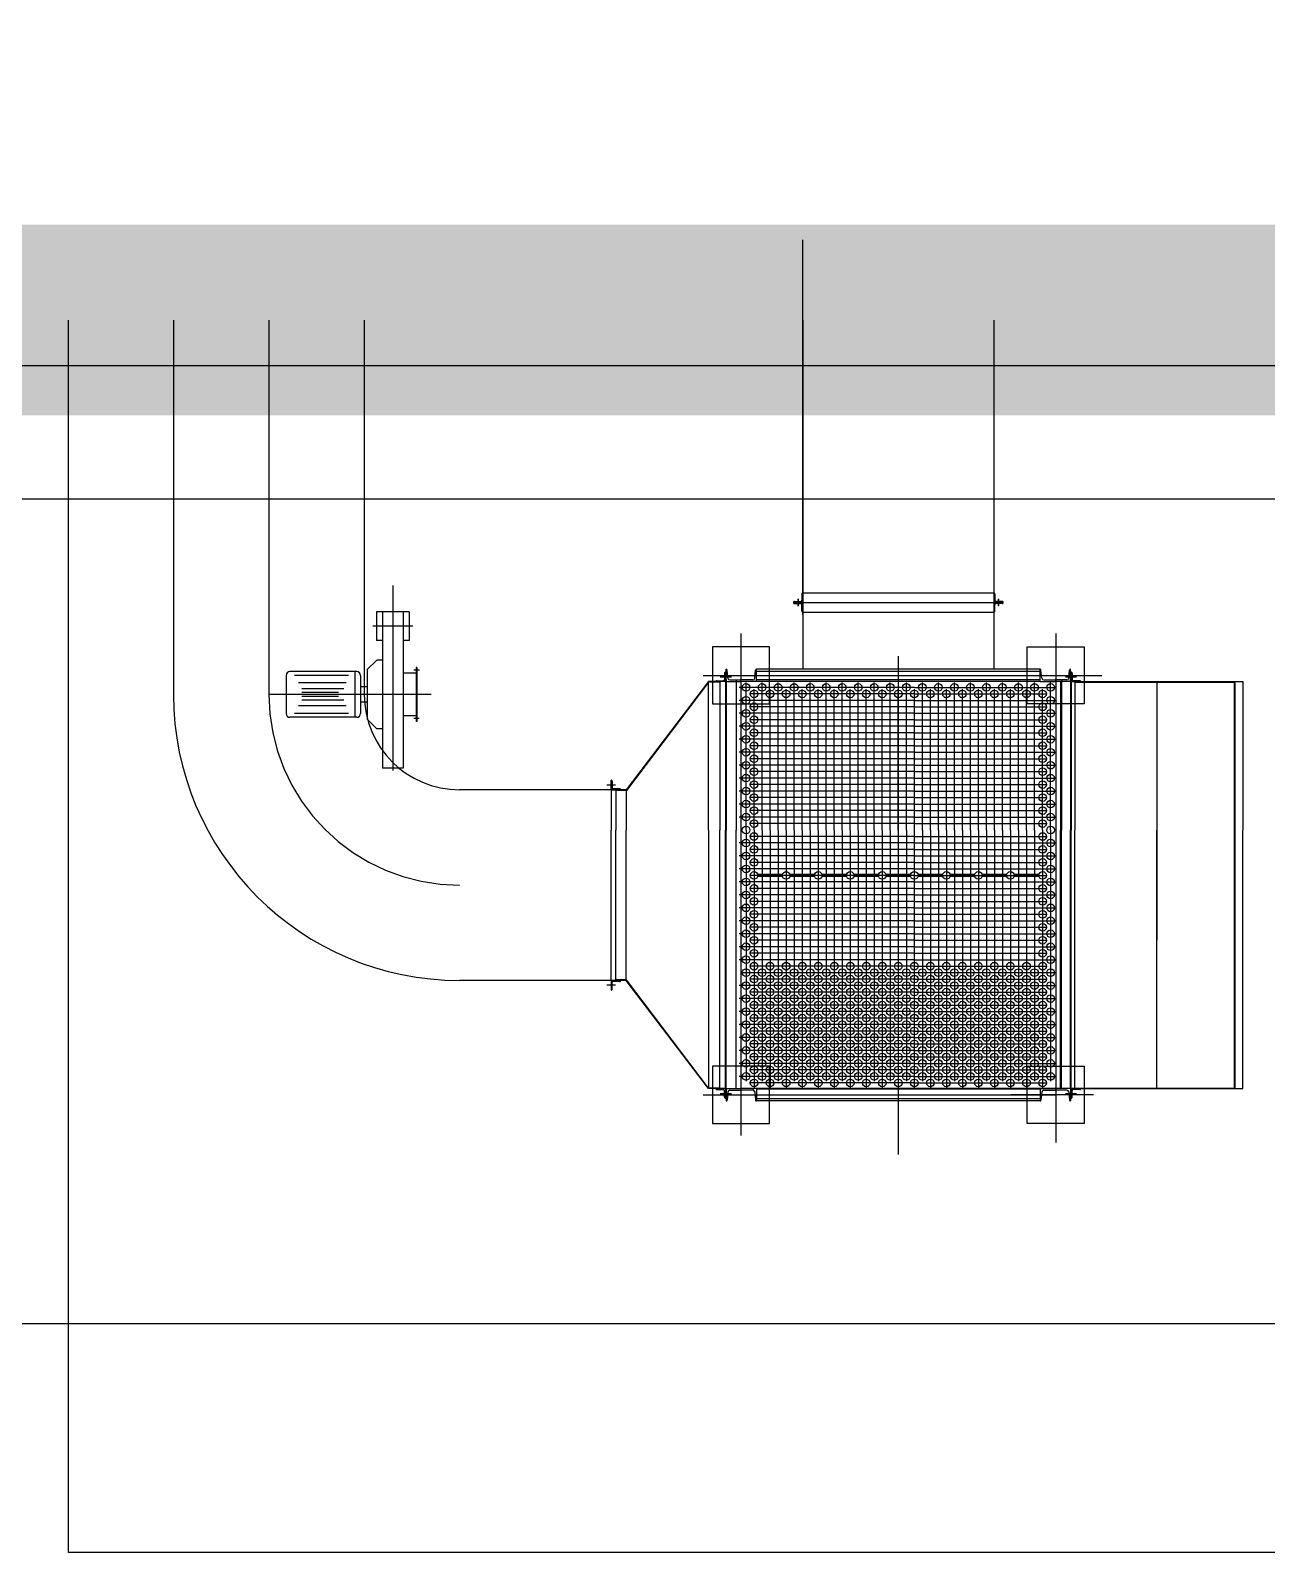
# Model space of a CAD drawing. Extents: x -170 to 1091, y -90 to 504.
# Drawn here: x 210.65 to 217.13, y 76.24 to 84.22 of the extents above; entities that cross this region are included whole.
import ezdxf

# ---------------------------------------------------------------- set-up
doc = ezdxf.new("R2010")
doc.units = 0
doc.header["$LTSCALE"] = 1000
for name, pattern in [('PF_CENTER', [400, 250, -50, 50, -50]), ('PF_DASHED', [150, 100, -50]), ('PF_DIVIDE', [250, 100, -50, 0, -50, 0, -50])]:
    doc.linetypes.add(name, pattern=pattern)
doc.layers.get('0').update_dxf_attribs({"linetype": 'CONTINUOUS'})
for name, color, linetype in [('01', 7, 'CONTINUOUS'), ('010', 6, 'CONTINUOUS'), ('02', 1, 'CONTINUOUS'), ('04', 2, 'PF_DASHED'), ('05', 4, 'PF_CENTER'), ('07', 6, 'PF_DIVIDE'), ('TKX', 3, 'CONTINUOUS')]:
    doc.layers.add(name, color=color, linetype=linetype)

msp = doc.modelspace()

# ---------------------------------------------------------------- hatches: boundary and pattern name
at = {"layer": '010', "ltscale": 8}
h = msp.add_hatch(dxfattribs=at)
h.set_pattern_fill('ANSI31', color=256, scale=100, style=0)
h.set_pattern_definition([(225, (125008.186, 70796.418), (8.8388348, -8.8388348), [])])
edge = h.paths.add_edge_path()
edge.add_line((214.297, 78.66835), (214.377, 78.66835))
edge.add_line((214.377, 78.66835), (214.457, 78.66835))
edge.add_line((214.457, 78.66835), (214.457, 78.60335))
edge.add_arc((214.457, 78.60835), 0.005, 185.71, 270, ccw=False)
edge.add_line((214.45202, 78.60785), (214.44775, 78.65063))
edge.add_arc((214.4378, 78.64963), 0.01, 5.71, 90)
edge.add_line((214.4378, 78.65963), (214.377, 78.65963))
edge.add_line((214.377, 78.65963), (214.3162, 78.65963))
edge.add_arc((214.3162, 78.64963), 0.01, 90, 174.29)
edge.add_line((214.30625, 78.65063), (214.30198, 78.60785))
edge.add_arc((214.297, 78.60835), 0.005, 270, 354.29, ccw=False)
edge.add_line((214.297, 78.60335), (214.297, 78.66835))
edge = h.paths.add_edge_path()
edge.add_arc((214.29304, 78.62239), 0.00416, 166.689923, 283.310074)
edge.add_line((214.294, 78.61835), (214.294, 78.66835))
edge.add_line((214.294, 78.66835), (214.244, 78.66835))
edge.add_arc((214.24804, 78.66739), 0.00416, 166.689923, 283.310074)
edge.add_line((214.249, 78.66335), (214.2835, 78.66335))
edge.add_arc((214.2835, 78.65785), 0.0055, 0, 90, ccw=False)
edge.add_line((214.289, 78.65785), (214.289, 78.62335))

# ---------------------------------------------------------------- linework, layer by layer
at = {"ltscale": 8}
for p, q in [((214.59264, 79.79135, 0), (214.46336, 79.79135, 0)), ((214.59264, 79.78135, 0), (214.46336, 79.78135, 0)), ((214.76064, 79.79135, 0), (214.63136, 79.79135, 0)), ((214.76064, 79.78135, 0), (214.63136, 79.78135, 0)), ((214.92864, 79.79135, 0), (214.79936, 79.79135, 0)), ((214.92864, 79.78135, 0), (214.79936, 79.78135, 0)), ((215.09664, 79.79135, 0), (214.96736, 79.79135, 0)), ((215.09664, 79.78135, 0), (214.96736, 79.78135, 0)), ((215.26464, 79.79135, 0), (215.13536, 79.79135, 0)), ((215.26464, 79.78135, 0), (215.13536, 79.78135, 0)), ((215.43264, 79.79135, 0), (215.30336, 79.79135, 0)), ((215.43264, 79.78135, 0), (215.30336, 79.78135, 0)), ((215.60064, 79.79135, 0), (215.47136, 79.79135, 0)), ((215.60064, 79.78135, 0), (215.47136, 79.78135, 0)), ((215.76864, 79.79135, 0), (215.63936, 79.79135, 0)), ((215.76864, 79.78135, 0), (215.63936, 79.78135, 0)), ((215.93664, 79.79135, 0), (215.80736, 79.79135, 0)), ((215.93664, 79.78135, 0), (215.80736, 79.78135, 0))]:
    msp.add_line(p, q, dxfattribs=at)
at = {"linetype": 'Continuous', "const_width": 1, "elevation": 0}
msp.add_lwpolyline([(165.7, 127.02385), (280.5, 127.02385), (280.5, 82.69885), (165.7, 82.69885)], close=True, dxfattribs=at)
at = {"layer": '01', "ltscale": 8}
for p, q in [((211.4, 82.69885, 0), (211.4, 80.73535, 0)), ((212.4, 82.69885, 0), (212.4, 80.73535, 0)), ((214.7, 82.69885, 0), (214.7, 80.86735, 0)), ((215.7, 82.69885, 0), (215.7, 80.86735, 0)), ((214.694, 81.26135, 0), (214.694, 81.22935, 0)), ((214.7, 81.26735, 0), (215.7023, 81.26735, 0)), ((215.706, 81.26135, 0), (215.706, 81.22935, 0)), ((214.7, 81.21735, 0), (214.65, 81.21735, 0)), ((214.7, 81.21735, 0), (214.65, 81.21735, 0)), ((214.65, 81.21735, 0), (215.75, 81.21735, 0)), ((214.656, 81.22335, 0), (214.688, 81.22335, 0)), ((214.656, 81.21135, 0), (214.688, 81.21135, 0)), ((214.694, 81.17335, 0), (214.694, 81.20535, 0)), ((215.7, 81.21735, 0), (215.75, 81.21735, 0)), ((215.7, 81.21735, 0), (215.75, 81.21735, 0)), ((215.706, 81.17335, 0), (215.706, 81.20535, 0)), ((215.744, 81.22335, 0), (215.712, 81.22335, 0)), ((215.744, 81.21135, 0), (215.712, 81.21135, 0)), ((212.4645, 81.16901, 0), (212.4645, 81.01769, 0)), ((212.6355, 81.16901, 0), (212.4645, 81.16901, 0)), ((212.4955, 81.16901, 0), (212.4955, 80.34816, 0)), ((212.6045, 81.16901, 0), (212.6045, 80.34816, 0)), ((212.6355, 81.16901, 0), (212.6355, 81.01769, 0)), ((214.7, 81.16735, 0), (215.7023, 81.16735, 0)), ((212.4955, 81.01769, 0), (212.4645, 81.01769, 0)), ((212.4955, 81.01769, 0), (212.4645, 81.01769, 0)), ((212.6355, 81.01769, 0), (212.6045, 81.01769, 0)), ((214.225, 80.98535, 0), (214.225, 80.68535, 0)), ((214.525, 80.98535, 0), (214.225, 80.98535, 0)), ((214.525, 80.68535, 0), (214.525, 80.98535, 0)), ((215.875, 80.98535, 0), (216.175, 80.98535, 0)), ((215.875, 80.68535, 0), (215.875, 80.98535, 0)), ((216.175, 80.98535, 0), (216.175, 80.68535, 0)), ((212.4155, 80.86535, 0), (212.4655, 80.91535, 0)), ((212.4155, 80.86535, 0), (212.4155, 80.60535, 0)), ((212.4955, 80.91535, 0), (212.4655, 80.91535, 0)), ((212.676, 80.87735, 0), (212.672, 80.87735, 0)), ((212.672, 80.87735, 0), (212.672, 80.59335, 0)), ((212.676, 80.87735, 0), (212.676, 80.59335, 0)), ((214.297, 80.80235, 0), (214.297, 80.86735, 0)), ((214.30625, 80.82007, 0), (214.30198, 80.86284, 0)), ((214.44775, 80.82007, 0), (214.45202, 80.86284, 0)), ((215.943, 80.86735, 0), (214.457, 80.86735, 0)), ((214.457, 80.80235, 0), (214.457, 80.86735, 0)), ((215.943, 80.80235, 0), (215.943, 80.86735, 0)), ((215.95225, 80.82007, 0), (215.94798, 80.86284, 0)), ((216.09375, 80.82007, 0), (216.09802, 80.86284, 0)), ((216.103, 80.80235, 0), (216.103, 80.86735, 0)), ((211.9905, 80.83535, 0), (211.9905, 80.63535, 0)), ((212.3605, 80.85535, 0), (212.0105, 80.85535, 0)), ((212.3505, 80.85535, 0), (212.3505, 80.61535, 0)), ((212.3805, 80.83535, 0), (212.3805, 80.63535, 0)), ((212.676, 80.84735, 0), (212.6045, 80.84735, 0)), ((214.204, 80.80235, 0), (213.774, 80.23535, 0)), ((214.20454, 80.79935, 0), (213.77468, 80.23235, 0)), ((214.244, 80.80235, 0), (214.204, 80.80235, 0)), ((214.20454, 80.02435, 0), (214.20454, 80.79935, 0)), ((214.264, 80.79935, 0), (214.20454, 80.79935, 0)), ((214.294, 80.80235, 0), (214.244, 80.80235, 0)), ((214.249, 80.80735, 0), (214.2835, 80.80735, 0)), ((214.264, 80.80235, 0), (214.264, 80.02435, 0)), ((214.289, 80.84735, 0), (214.289, 80.81285, 0)), ((214.294, 80.80235, 0), (214.294, 80.85235, 0)), ((214.294, 80.81435, 0), (214.294, 80.02435, 0)), ((214.297, 80.81435, 0), (214.297, 80.02435, 0)), ((214.297, 80.80235, 0), (214.377, 80.80235, 0)), ((214.3162, 80.81106, 0), (214.377, 80.81106, 0)), ((214.35, 80.81435, 0), (214.35, 80.02435, 0)), ((214.4378, 80.81106, 0), (214.377, 80.81106, 0)), ((214.457, 80.80235, 0), (214.377, 80.80235, 0)), ((215.943, 80.85535, 0), (214.457, 80.85535, 0)), ((215.943, 80.81135, 0), (214.457, 80.81135, 0)), ((215.943, 80.80235, 0), (214.457, 80.80235, 0)), ((215.943, 80.80235, 0), (216.023, 80.80235, 0)), ((215.9622, 80.81106, 0), (216.023, 80.81106, 0)), ((216.0838, 80.81106, 0), (216.023, 80.81106, 0)), ((216.103, 80.80235, 0), (216.023, 80.80235, 0)), ((216.05, 80.80235, 0), (216.05, 80.02435, 0)), ((216.103, 80.81435, 0), (216.103, 80.02435, 0)), ((216.106, 80.80235, 0), (216.106, 80.85235, 0)), ((216.106, 80.81435, 0), (216.106, 80.02435, 0)), ((216.106, 80.80235, 0), (216.156, 80.80235, 0)), ((216.111, 80.84735, 0), (216.111, 80.81285, 0)), ((216.151, 80.80735, 0), (216.1165, 80.80735, 0)), ((216.126, 80.80235, 0), (216.126, 80.02435, 0)), ((216.126, 80.79935, 0), (216.963, 80.79935, 0)), ((216.156, 80.80235, 0), (217.006, 80.80235, 0)), ((216.556, 80.79935, 0), (216.556, 79.44635, 0)), ((216.963, 78.66835, 0), (216.963, 80.80235, 0)), ((216.966, 78.66835, 0), (216.966, 80.80235, 0)), ((217.006, 80.80235, 0), (217.006, 80.02435, 0)), ((212.4155, 80.77535, 0), (212.3805, 80.77535, 0)), ((212.4155, 80.69535, 0), (212.3805, 80.69535, 0)), ((212.676, 80.62335, 0), (212.6045, 80.62335, 0)), ((214.225, 80.68535, 0), (214.525, 80.68535, 0)), ((216.175, 80.68535, 0), (215.875, 80.68535, 0)), ((212.3605, 80.61535, 0), (212.0105, 80.61535, 0)), ((212.4155, 80.60535, 0), (212.4655, 80.55535, 0)), ((212.4955, 80.55535, 0), (212.4655, 80.55535, 0)), ((212.676, 80.59335, 0), (212.672, 80.59335, 0)), ((212.6045, 80.34816, 0), (212.4955, 80.34816, 0)), ((213.774, 80.23535, 0), (212.89998, 80.23535, 0)), ((213.694, 80.23535, 0), (213.694, 80.28535, 0)), ((213.694, 80.23535, 0), (213.694, 80.02435, 0)), ((213.694, 80.23535, 0), (213.744, 80.23535, 0)), ((213.774, 80.23535, 0), (213.694, 80.23535, 0)), ((213.699, 80.28035, 0), (213.699, 80.24585, 0)), ((213.739, 80.24035, 0), (213.7045, 80.24035, 0)), ((213.719, 80.23535, 0), (213.719, 80.02435, 0)), ((213.77468, 80.23235, 0), (213.719, 80.23235, 0)), ((213.774, 80.23235, 0), (213.774, 80.02435, 0)), ((213.694, 79.23535, 0), (213.694, 80.02435, 0)), ((213.719, 79.23535, 0), (213.719, 80.02435, 0)), ((213.774, 79.23535, 0), (213.774, 80.02435, 0)), ((214.20454, 80.02435, 0), (214.20454, 78.67135, 0)), ((214.264, 78.66835, 0), (214.264, 80.02435, 0)), ((214.294, 78.66835, 0), (214.294, 80.02435, 0)), ((214.297, 78.66835, 0), (214.297, 80.02435, 0)), ((214.35, 78.66835, 0), (214.35, 80.02435, 0)), ((216.05, 78.66835, 0), (216.05, 80.02435, 0)), ((216.103, 78.66835, 0), (216.103, 80.02435, 0)), ((216.106, 78.66835, 0), (216.106, 80.02435, 0)), ((216.126, 78.66835, 0), (216.126, 80.02435, 0)), ((216.556, 78.67135, 0), (216.556, 80.02435, 0)), ((217.006, 78.66835, 0), (217.006, 80.02435, 0)), ((213.774, 79.23535, 0), (212.89998, 79.23535, 0)), ((213.774, 79.23535, 0), (213.694, 79.23535, 0)), ((213.694, 79.23535, 0), (213.744, 79.23535, 0)), ((213.694, 79.23535, 0), (213.694, 79.18535, 0)), ((213.699, 79.19035, 0), (213.699, 79.22485, 0)), ((213.739, 79.23035, 0), (213.7045, 79.23035, 0)), ((213.77468, 79.23835, 0), (213.719, 79.23835, 0)), ((214.204, 78.66835, 0), (213.774, 79.23535, 0)), ((214.20454, 78.67135, 0), (213.77468, 79.23835, 0)), ((214.525, 78.78535, 0), (214.225, 78.78535, 0)), ((214.225, 78.78535, 0), (214.225, 78.48535, 0)), ((214.525, 78.48535, 0), (214.525, 78.78535, 0)), ((215.875, 78.78535, 0), (216.175, 78.78535, 0)), ((215.875, 78.48535, 0), (215.875, 78.78535, 0)), ((216.175, 78.78535, 0), (216.175, 78.48535, 0)), ((214.244, 78.66835, 0), (214.204, 78.66835, 0)), ((214.264, 78.67135, 0), (214.20454, 78.67135, 0)), ((214.294, 78.66835, 0), (214.244, 78.66835, 0)), ((214.249, 78.66335, 0), (214.2835, 78.66335, 0)), ((214.289, 78.62335, 0), (214.289, 78.65785, 0)), ((214.294, 78.66835, 0), (214.294, 78.61835, 0)), ((214.297, 78.66835, 0), (214.377, 78.66835, 0)), ((214.297, 78.66835, 0), (214.297, 78.60335, 0)), ((214.30625, 78.65063, 0), (214.30198, 78.60785, 0)), ((214.3162, 78.65963, 0), (214.377, 78.65963, 0)), ((214.457, 78.66835, 0), (214.377, 78.66835, 0)), ((214.4378, 78.65963, 0), (214.377, 78.65963, 0)), ((214.44775, 78.65063, 0), (214.45202, 78.60785, 0)), ((216.405, 78.66835, 0), (214.457, 78.66835, 0)), ((214.457, 78.66835, 0), (214.457, 78.60335, 0)), ((215.943, 78.66535, 0), (214.457, 78.66535, 0)), ((215.943, 78.66835, 0), (216.023, 78.66835, 0)), ((215.943, 78.66835, 0), (215.943, 78.60335, 0)), ((215.95225, 78.65063, 0), (215.94798, 78.60785, 0)), ((215.9622, 78.65963, 0), (216.023, 78.65963, 0)), ((216.103, 78.66835, 0), (216.023, 78.66835, 0)), ((216.0838, 78.65963, 0), (216.023, 78.65963, 0)), ((216.09375, 78.65063, 0), (216.09802, 78.60785, 0)), ((216.103, 78.66835, 0), (216.103, 78.60335, 0)), ((216.106, 78.66835, 0), (216.156, 78.66835, 0)), ((216.106, 78.66835, 0), (216.106, 78.61835, 0)), ((216.111, 78.62335, 0), (216.111, 78.65785, 0)), ((216.151, 78.66335, 0), (216.1165, 78.66335, 0)), ((216.126, 78.67135, 0), (216.963, 78.67135, 0)), ((216.156, 78.66835, 0), (217.006, 78.66835, 0)), ((215.943, 78.61535, 0), (214.457, 78.61535, 0)), ((215.943, 78.60335, 0), (214.457, 78.60335, 0)), ((214.225, 78.48535, 0), (214.525, 78.48535, 0)), ((216.175, 78.48535, 0), (215.875, 78.48535, 0))]:
    msp.add_line(p, q, dxfattribs=at)
for centre in [(214.402, 80.77235, 0), (214.486, 80.77235, 0), (214.57, 80.77235, 0), (214.654, 80.77235, 0), (214.738, 80.77235, 0), (214.822, 80.77235, 0), (214.906, 80.77235, 0), (214.99, 80.77235, 0), (215.074, 80.77235, 0), (215.158, 80.77235, 0), (215.242, 80.77235, 0), (215.326, 80.77235, 0), (215.41, 80.77235, 0), (215.494, 80.77235, 0), (215.578, 80.77235, 0), (215.662, 80.77235, 0), (215.746, 80.77235, 0), (215.83, 80.77235, 0), (215.914, 80.77235, 0), (215.998, 80.77235, 0), (214.402, 80.70435, 0), (214.444, 80.73835, 0), (214.528, 80.73835, 0), (214.612, 80.73835, 0), (214.696, 80.73835, 0), (214.78, 80.73835, 0), (214.864, 80.73835, 0), (214.948, 80.73835, 0), (215.032, 80.73835, 0), (215.116, 80.73835, 0), (215.2, 80.73835, 0), (215.284, 80.73835, 0), (215.368, 80.73835, 0), (215.452, 80.73835, 0), (215.536, 80.73835, 0), (215.62, 80.73835, 0), (215.704, 80.73835, 0), (215.788, 80.73835, 0), (215.872, 80.73835, 0), (215.956, 80.73835, 0), (215.998, 80.70435, 0), (214.402, 80.63635, 0), (214.444, 80.67035, 0), (214.444, 80.60235, 0), (215.956, 80.67035, 0), (215.956, 80.60235, 0), (215.998, 80.63635, 0), (214.402, 80.56835, 0), (214.444, 80.53435, 0), (215.956, 80.53435, 0), (215.998, 80.56835, 0), (214.402, 80.50035, 0), (214.444, 80.46635, 0), (215.956, 80.46635, 0), (215.998, 80.50035, 0), (214.402, 80.43235, 0), (214.402, 80.36435, 0), (214.444, 80.39835, 0), (215.956, 80.39835, 0), (215.998, 80.43235, 0), (215.998, 80.36435, 0), (214.402, 80.29635, 0), (214.444, 80.33035, 0), (215.956, 80.33035, 0), (215.998, 80.29635, 0), (214.402, 80.22835, 0), (214.444, 80.26235, 0), (215.956, 80.26235, 0), (215.998, 80.22835, 0), (214.402, 80.16035, 0), (214.444, 80.19435, 0), (214.444, 80.12635, 0), (215.956, 80.19435, 0), (215.956, 80.12635, 0), (215.998, 80.16035, 0), (214.402, 80.09235, 0), (214.444, 80.05835, 0), (215.956, 80.05835, 0), (215.998, 80.09235, 0), (214.402, 80.02435, 0), (214.444, 79.99035, 0), (215.956, 79.99035, 0), (215.998, 80.02435, 0), (214.402, 79.95635, 0), (214.402, 79.88835, 0), (214.444, 79.92235, 0), (215.956, 79.92235, 0), (215.998, 79.95635, 0), (215.998, 79.88835, 0), (214.402, 79.82035, 0), (214.444, 79.85435, 0), (215.956, 79.85435, 0), (215.998, 79.82035, 0), (214.402, 79.75235, 0), (214.444, 79.78635, 0), (214.612, 79.78635, 0), (214.78, 79.78635, 0), (214.948, 79.78635, 0), (215.116, 79.78635, 0), (215.284, 79.78635, 0), (215.452, 79.78635, 0), (215.62, 79.78635, 0), (215.788, 79.78635, 0), (215.956, 79.78635, 0), (215.998, 79.75235, 0), (214.402, 79.68435, 0), (214.444, 79.71835, 0), (214.444, 79.65035, 0), (215.956, 79.71835, 0), (215.956, 79.65035, 0), (215.998, 79.68435, 0), (214.402, 79.61635, 0), (214.444, 79.58235, 0), (215.956, 79.58235, 0), (215.998, 79.61635, 0), (214.402, 79.54835, 0), (214.444, 79.51435, 0), (215.956, 79.51435, 0), (215.998, 79.54835, 0), (214.402, 79.48035, 0), (214.402, 79.41235, 0), (214.444, 79.44635, 0), (215.956, 79.44635, 0), (215.998, 79.48035, 0), (215.998, 79.41235, 0), (214.402, 79.34435, 0), (214.444, 79.37835, 0), (215.956, 79.37835, 0), (215.998, 79.34435, 0), (214.402, 79.27635, 0), (214.444, 79.31035, 0), (214.444, 79.24235, 0), (214.486, 79.27635, 0), (214.528, 79.31035, 0), (214.528, 79.24235, 0), (214.57, 79.27635, 0), (214.612, 79.31035, 0), (214.612, 79.24235, 0), (214.654, 79.27635, 0), (214.696, 79.31035, 0), (214.696, 79.24235, 0), (214.738, 79.27635, 0), (214.78, 79.31035, 0), (214.78, 79.24235, 0), (214.822, 79.27635, 0), (214.864, 79.31035, 0), (214.864, 79.24235, 0), (214.906, 79.27635, 0), (214.948, 79.31035, 0), (214.948, 79.24235, 0), (214.99, 79.27635, 0), (215.032, 79.31035, 0), (215.032, 79.24235, 0), (215.074, 79.27635, 0), (215.116, 79.31035, 0), (215.116, 79.24235, 0), (215.158, 79.27635, 0), (215.2, 79.31035, 0), (215.2, 79.24235, 0), (215.242, 79.27635, 0), (215.284, 79.31035, 0), (215.284, 79.24235, 0), (215.326, 79.27635, 0), (215.368, 79.31035, 0), (215.368, 79.24235, 0), (215.41, 79.27635, 0), (215.452, 79.31035, 0), (215.452, 79.24235, 0), (215.494, 79.27635, 0), (215.536, 79.31035, 0), (215.536, 79.24235, 0), (215.578, 79.27635, 0), (215.62, 79.31035, 0), (215.62, 79.24235, 0), (215.662, 79.27635, 0), (215.704, 79.31035, 0), (215.704, 79.24235, 0), (215.746, 79.27635, 0), (215.788, 79.31035, 0), (215.788, 79.24235, 0), (215.83, 79.27635, 0), (215.872, 79.31035, 0), (215.872, 79.24235, 0), (215.914, 79.27635, 0), (215.956, 79.31035, 0), (215.956, 79.24235, 0), (215.998, 79.27635, 0), (214.402, 79.20835, 0), (214.444, 79.17435, 0), (214.486, 79.20835, 0), (214.528, 79.17435, 0), (214.57, 79.20835, 0), (214.612, 79.17435, 0), (214.654, 79.20835, 0), (214.696, 79.17435, 0), (214.738, 79.20835, 0), (214.78, 79.17435, 0), (214.822, 79.20835, 0), (214.864, 79.17435, 0), (214.906, 79.20835, 0), (214.948, 79.17435, 0), (214.99, 79.20835, 0), (215.032, 79.17435, 0), (215.074, 79.20835, 0), (215.116, 79.17435, 0), (215.158, 79.20835, 0), (215.2, 79.17435, 0), (215.242, 79.20835, 0), (215.284, 79.17435, 0), (215.326, 79.20835, 0), (215.368, 79.17435, 0), (215.41, 79.20835, 0), (215.452, 79.17435, 0), (215.494, 79.20835, 0), (215.536, 79.17435, 0), (215.578, 79.20835, 0), (215.62, 79.17435, 0), (215.662, 79.20835, 0), (215.704, 79.17435, 0), (215.746, 79.20835, 0), (215.788, 79.17435, 0), (215.83, 79.20835, 0), (215.872, 79.17435, 0), (215.914, 79.20835, 0), (215.956, 79.17435, 0), (215.998, 79.20835, 0), (214.402, 79.14035, 0), (214.444, 79.10635, 0), (214.486, 79.14035, 0), (214.528, 79.10635, 0), (214.57, 79.14035, 0), (214.612, 79.10635, 0), (214.654, 79.14035, 0), (214.696, 79.10635, 0), (214.738, 79.14035, 0), (214.78, 79.10635, 0), (214.822, 79.14035, 0), (214.864, 79.10635, 0), (214.906, 79.14035, 0), (214.948, 79.10635, 0), (214.99, 79.14035, 0), (215.032, 79.10635, 0), (215.074, 79.14035, 0), (215.116, 79.10635, 0), (215.158, 79.14035, 0), (215.2, 79.10635, 0), (215.242, 79.14035, 0), (215.284, 79.10635, 0), (215.326, 79.14035, 0), (215.368, 79.10635, 0), (215.41, 79.14035, 0), (215.452, 79.10635, 0), (215.494, 79.14035, 0), (215.536, 79.10635, 0), (215.578, 79.14035, 0), (215.62, 79.10635, 0), (215.662, 79.14035, 0), (215.704, 79.10635, 0), (215.746, 79.14035, 0), (215.788, 79.10635, 0), (215.83, 79.14035, 0), (215.872, 79.10635, 0), (215.914, 79.14035, 0), (215.956, 79.10635, 0), (215.998, 79.14035, 0), (214.402, 79.07235, 0), (214.402, 79.00435, 0), (214.444, 79.03835, 0), (214.486, 79.07235, 0), (214.486, 79.00435, 0), (214.528, 79.03835, 0), (214.57, 79.07235, 0), (214.57, 79.00435, 0), (214.612, 79.03835, 0), (214.654, 79.07235, 0), (214.654, 79.00435, 0), (214.696, 79.03835, 0), (214.738, 79.07235, 0), (214.738, 79.00435, 0), (214.78, 79.03835, 0), (214.822, 79.07235, 0), (214.822, 79.00435, 0), (214.864, 79.03835, 0), (214.906, 79.07235, 0), (214.906, 79.00435, 0), (214.948, 79.03835, 0), (214.99, 79.07235, 0), (214.99, 79.00435, 0), (215.032, 79.03835, 0), (215.074, 79.07235, 0), (215.074, 79.00435, 0), (215.116, 79.03835, 0), (215.158, 79.07235, 0), (215.158, 79.00435, 0), (215.2, 79.03835, 0), (215.242, 79.07235, 0), (215.242, 79.00435, 0), (215.284, 79.03835, 0), (215.326, 79.07235, 0), (215.326, 79.00435, 0), (215.368, 79.03835, 0), (215.41, 79.07235, 0), (215.41, 79.00435, 0), (215.452, 79.03835, 0), (215.494, 79.07235, 0), (215.494, 79.00435, 0), (215.536, 79.03835, 0), (215.578, 79.07235, 0), (215.578, 79.00435, 0), (215.62, 79.03835, 0), (215.662, 79.07235, 0), (215.662, 79.00435, 0), (215.704, 79.03835, 0), (215.746, 79.07235, 0), (215.746, 79.00435, 0), (215.788, 79.03835, 0), (215.83, 79.07235, 0), (215.83, 79.00435, 0), (215.872, 79.03835, 0), (215.914, 79.07235, 0), (215.914, 79.00435, 0), (215.956, 79.03835, 0), (215.998, 79.07235, 0), (215.998, 79.00435, 0), (214.402, 78.93635, 0), (214.444, 78.97035, 0), (214.486, 78.93635, 0), (214.528, 78.97035, 0), (214.57, 78.93635, 0), (214.612, 78.97035, 0), (214.654, 78.93635, 0), (214.696, 78.97035, 0), (214.738, 78.93635, 0), (214.78, 78.97035, 0), (214.822, 78.93635, 0), (214.864, 78.97035, 0), (214.906, 78.93635, 0), (214.948, 78.97035, 0), (214.99, 78.93635, 0), (215.032, 78.97035, 0), (215.074, 78.93635, 0), (215.116, 78.97035, 0), (215.158, 78.93635, 0), (215.2, 78.97035, 0), (215.242, 78.93635, 0), (215.284, 78.97035, 0), (215.326, 78.93635, 0), (215.368, 78.97035, 0), (215.41, 78.93635, 0), (215.452, 78.97035, 0), (215.494, 78.93635, 0), (215.536, 78.97035, 0), (215.578, 78.93635, 0), (215.62, 78.97035, 0), (215.662, 78.93635, 0), (215.704, 78.97035, 0), (215.746, 78.93635, 0), (215.788, 78.97035, 0), (215.83, 78.93635, 0), (215.872, 78.97035, 0), (215.914, 78.93635, 0), (215.956, 78.97035, 0), (215.998, 78.93635, 0), (214.402, 78.86835, 0), (214.444, 78.90235, 0), (214.486, 78.86835, 0), (214.528, 78.90235, 0), (214.57, 78.86835, 0), (214.612, 78.90235, 0), (214.654, 78.86835, 0), (214.696, 78.90235, 0), (214.738, 78.86835, 0), (214.78, 78.90235, 0), (214.822, 78.86835, 0), (214.864, 78.90235, 0), (214.906, 78.86835, 0), (214.948, 78.90235, 0), (214.99, 78.86835, 0), (215.032, 78.90235, 0), (215.074, 78.86835, 0), (215.116, 78.90235, 0), (215.158, 78.86835, 0), (215.2, 78.90235, 0), (215.242, 78.86835, 0), (215.284, 78.90235, 0), (215.326, 78.86835, 0), (215.368, 78.90235, 0), (215.41, 78.86835, 0), (215.452, 78.90235, 0), (215.494, 78.86835, 0), (215.536, 78.90235, 0), (215.578, 78.86835, 0), (215.62, 78.90235, 0), (215.662, 78.86835, 0), (215.704, 78.90235, 0), (215.746, 78.86835, 0), (215.788, 78.90235, 0), (215.83, 78.86835, 0), (215.872, 78.90235, 0), (215.914, 78.86835, 0), (215.956, 78.90235, 0), (215.998, 78.86835, 0), (214.402, 78.80035, 0), (214.444, 78.83435, 0), (214.444, 78.76635, 0), (214.486, 78.80035, 0), (214.528, 78.83435, 0), (214.528, 78.76635, 0), (214.57, 78.80035, 0), (214.612, 78.83435, 0), (214.612, 78.76635, 0), (214.654, 78.80035, 0), (214.696, 78.83435, 0), (214.696, 78.76635, 0), (214.738, 78.80035, 0), (214.78, 78.83435, 0), (214.78, 78.76635, 0), (214.822, 78.80035, 0), (214.864, 78.83435, 0), (214.864, 78.76635, 0), (214.906, 78.80035, 0), (214.948, 78.83435, 0), (214.948, 78.76635, 0), (214.99, 78.80035, 0), (215.032, 78.83435, 0), (215.032, 78.76635, 0), (215.074, 78.80035, 0), (215.116, 78.83435, 0), (215.116, 78.76635, 0), (215.158, 78.80035, 0), (215.2, 78.83435, 0), (215.2, 78.76635, 0), (215.242, 78.80035, 0), (215.284, 78.83435, 0), (215.284, 78.76635, 0), (215.326, 78.80035, 0), (215.368, 78.83435, 0), (215.368, 78.76635, 0), (215.41, 78.80035, 0), (215.452, 78.83435, 0), (215.452, 78.76635, 0), (215.494, 78.80035, 0), (215.536, 78.83435, 0), (215.536, 78.76635, 0), (215.578, 78.80035, 0), (215.62, 78.83435, 0), (215.62, 78.76635, 0), (215.662, 78.80035, 0), (215.704, 78.83435, 0), (215.704, 78.76635, 0), (215.746, 78.80035, 0), (215.788, 78.83435, 0), (215.788, 78.76635, 0), (215.83, 78.80035, 0), (215.872, 78.83435, 0), (215.872, 78.76635, 0), (215.914, 78.80035, 0), (215.956, 78.83435, 0), (215.956, 78.76635, 0), (215.998, 78.80035, 0), (214.402, 78.73235, 0), (214.444, 78.69835, 0), (214.486, 78.73235, 0), (214.528, 78.69835, 0), (214.57, 78.73235, 0), (214.612, 78.69835, 0), (214.654, 78.73235, 0), (214.696, 78.69835, 0), (214.738, 78.73235, 0), (214.78, 78.69835, 0), (214.822, 78.73235, 0), (214.864, 78.69835, 0), (214.906, 78.73235, 0), (214.948, 78.69835, 0), (214.99, 78.73235, 0), (215.032, 78.69835, 0), (215.074, 78.73235, 0), (215.116, 78.69835, 0), (215.158, 78.73235, 0), (215.2, 78.69835, 0), (215.242, 78.73235, 0), (215.284, 78.69835, 0), (215.326, 78.73235, 0), (215.368, 78.69835, 0), (215.41, 78.73235, 0), (215.452, 78.69835, 0), (215.494, 78.73235, 0), (215.536, 78.69835, 0), (215.578, 78.73235, 0), (215.62, 78.69835, 0), (215.662, 78.73235, 0), (215.704, 78.69835, 0), (215.746, 78.73235, 0), (215.788, 78.69835, 0), (215.83, 78.73235, 0), (215.872, 78.69835, 0), (215.914, 78.73235, 0), (215.956, 78.69835, 0), (215.998, 78.73235, 0)]:
    msp.add_circle(centre, 0.02, dxfattribs=at)
for centre, radius, start, end in [((214.69885, 81.26249, 0), 0.00499, 76.689926, 193.310077), ((215.70115, 81.26249, 0), 0.00499, 346.689923, 103.310074), ((214.65485, 81.21849, 0), 0.00499, 76.689926, 193.310077), ((214.65485, 81.2162, 0), 0.00499, 166.689923, 283.310074), ((214.688, 81.22935, 0), 0.006, 270, 0), ((214.688, 81.20535, 0), 0.006, 0, 90), ((215.712, 81.22935, 0), 0.006, 180, 270), ((215.712, 81.20535, 0), 0.006, 90, 180), ((215.74515, 81.21849, 0), 0.00499, 346.689923, 103.310074), ((215.74515, 81.2162, 0), 0.00499, 256.689926, 13.310077), ((214.69885, 81.1722, 0), 0.00499, 166.689923, 283.310074), ((215.70115, 81.1722, 0), 0.00499, 256.689926, 13.310077), ((214.297, 80.86235, 0), 0.005, 5.71, 90), ((214.457, 80.86235, 0), 0.005, 90, 174.29), ((215.943, 80.86235, 0), 0.005, 5.71, 90), ((216.103, 80.86235, 0), 0.005, 90, 174.29), ((212.0105, 80.83535, 0), 0.02, 90, 180), ((212.3605, 80.83535, 0), 0.02, 0, 90), ((214.24804, 80.8033, 0), 0.00416, 76.689926, 193.310077), ((214.2835, 80.81285, 0), 0.0055, 270, 0), ((214.29304, 80.8483, 0), 0.00416, 76.689926, 193.310077), ((214.3162, 80.82106, 0), 0.01, 185.71, 270), ((214.4378, 80.82106, 0), 0.01, 270, 354.29), ((215.9622, 80.82106, 0), 0.01, 185.71, 270), ((216.0838, 80.82106, 0), 0.01, 270, 354.29), ((216.10696, 80.8483, 0), 0.00416, 346.689923, 103.310074), ((216.1165, 80.81285, 0), 0.0055, 180, 270), ((216.15196, 80.8033, 0), 0.00416, 346.689923, 103.310074), ((212.9, 80.73535, 0), 1.5, 180, 270), ((212.9, 80.73535, 0), 0.5, 180, 270), ((212.0105, 80.63535, 0), 0.02, 180, 270), ((212.3605, 80.63535, 0), 0.02, 270, 0), ((213.69496, 80.2813, 0), 0.00416, 346.689923, 103.310074), ((213.7045, 80.24585, 0), 0.0055, 180, 270), ((213.73996, 80.2363, 0), 0.00416, 346.689923, 103.310074), ((213.69496, 79.18939, 0), 0.00416, 256.689926, 13.310077), ((213.7045, 79.22485, 0), 0.0055, 90, 180), ((213.73996, 79.23439, 0), 0.00416, 256.689926, 13.310077), ((214.24804, 78.66739, 0), 0.00416, 166.689923, 283.310074), ((214.2835, 78.65785, 0), 0.0055, 0, 90), ((214.29304, 78.62239, 0), 0.00416, 166.689923, 283.310074), ((214.3162, 78.64963, 0), 0.01, 90, 174.29), ((214.4378, 78.64963, 0), 0.01, 5.71, 90), ((215.9622, 78.64963, 0), 0.01, 90, 174.29), ((216.0838, 78.64963, 0), 0.01, 5.71, 90), ((216.10696, 78.62239, 0), 0.00416, 256.689926, 13.310077), ((216.1165, 78.65785, 0), 0.0055, 90, 180), ((216.15196, 78.66739, 0), 0.00416, 256.689926, 13.310077), ((214.297, 78.60835, 0), 0.005, 270, 354.29), ((214.457, 78.60835, 0), 0.005, 185.71, 270), ((215.943, 78.60835, 0), 0.005, 270, 354.29), ((216.103, 78.60835, 0), 0.005, 185.71, 270)]:
    msp.add_arc(centre, radius, start, end, dxfattribs=at)
for p in [(214.7, 81.21735, 0), (214.7, 81.21735, 0), (215.7, 81.21735, 0), (215.7, 81.21735, 0), (214.294, 80.80235, 0), (216.106, 80.80235, 0), (213.694, 80.23535, 0), (213.694, 79.23535, 0), (214.294, 78.66835, 0), (216.106, 78.66835, 0)]:
    msp.add_point(p, dxfattribs=at)
at = {"layer": '02', "ltscale": 8}
for p, q in [((214.7, 81.15535, 0), (214.7, 83.11885)), ((210.85, 76.23535), (210.85, 82.69885, 0)), ((212.31757, 80.83535, 0), (212.03383, 80.83535, 0)), ((212.30448, 80.79535, 0), (212.05457, 80.79535, 0)), ((212.29236, 80.76535, 0), (212.07235, 80.76535, 0)), ((212.29236, 80.70535, 0), (212.07235, 80.70535, 0)), ((212.26443, 80.74535, 0), (212.07323, 80.74535, 0)), ((212.26443, 80.72535, 0), (212.07323, 80.72535, 0)), ((212.31757, 80.63535, 0), (212.03383, 80.63535, 0)), ((212.30448, 80.67535, 0), (212.05457, 80.67535, 0)), ((222.2, 76.23535, 0), (210.85, 76.23535, 0))]:
    msp.add_line(p, q, dxfattribs=at)
at = {"layer": '04', "ltscale": 8}
for p in [(216.05568, 80.81435, 0), (216.05568, 78.66835, 0)]:
    msp.add_line(p, (216.05568, 80.02435, 0), dxfattribs=at)
at = {"layer": '05', "ltscale": 8}
for p, q in [((211.9, 82.69885), (211.9, 80.73535)), ((212.55, 81.30705, 0), (212.55, 80.3372, 0)), ((212.55, 81.18655, 0), (212.55, 81.00014, 0)), ((214.675, 81.23691, 0), (214.675, 81.20034, 0)), ((214.675, 81.19778, 0), (214.675, 81.23436, 0)), ((215.725, 81.23691, 0), (215.725, 81.20034, 0)), ((215.725, 81.19778, 0), (215.725, 81.23436, 0)), ((212.65525, 81.09335, 0), (212.44475, 81.09335, 0)), ((214.375, 81.05529, 0), (214.375, 80.62285, 0)), ((216.025, 81.05529, 0), (216.025, 80.62285, 0)), ((212.68924, 80.86235, 0), (212.65981, 80.86235, 0)), ((215.2, 80.93535, 0), (215.2, 78.32285, 0)), ((214.17718, 80.83535, 0), (216.26624, 80.83535, 0)), ((214.26675, 80.82735, 0), (214.32561, 80.82735, 0)), ((214.402, 80.02435, 0), (214.402, 80.79735, 0)), ((214.486, 80.02435, 0), (214.486, 80.79735, 0)), ((214.57, 80.02435, 0), (214.57, 80.79735, 0)), ((214.654, 80.02435, 0), (214.654, 80.79735, 0)), ((214.738, 80.02435, 0), (214.738, 80.79735, 0)), ((214.822, 80.02435, 0), (214.822, 80.79735, 0)), ((214.906, 80.02435, 0), (214.906, 80.79735, 0)), ((214.99, 80.02435, 0), (214.99, 80.79735, 0)), ((215.074, 80.02435, 0), (215.074, 80.79735, 0)), ((215.158, 80.02435, 0), (215.158, 80.79735, 0)), ((215.242, 80.02435, 0), (215.242, 80.79735, 0)), ((215.326, 80.02435, 0), (215.326, 80.79735, 0)), ((215.41, 80.02435, 0), (215.41, 80.79735, 0)), ((215.494, 80.02435, 0), (215.494, 80.79735, 0)), ((215.578, 80.02435, 0), (215.578, 80.79735, 0)), ((215.662, 80.02435, 0), (215.662, 80.79735, 0)), ((215.746, 80.02435, 0), (215.746, 80.79735, 0)), ((215.83, 80.02435, 0), (215.83, 80.79735, 0)), ((215.914, 80.02435, 0), (215.914, 80.79735, 0)), ((215.998, 80.02435, 0), (215.998, 80.79735, 0)), ((216.025, 80.83535, 0), (216.025, 78.38615, 0)), ((216.07575, 80.82735, 0), (216.13461, 80.82735, 0)), ((212.75021, 80.73535, 0), (211.90199, 80.73535, 0)), ((215.284, 80.77235, 0), (214.36507, 80.77235, 0)), ((215.284, 80.70435, 0), (214.36507, 80.70435, 0)), ((215.284, 80.73835, 0), (214.42009, 80.73835, 0)), ((214.444, 80.02435, 0), (214.444, 80.76335, 0)), ((214.528, 80.02435, 0), (214.528, 80.76335, 0)), ((214.612, 80.02435, 0), (214.612, 80.76335, 0)), ((214.696, 80.02435, 0), (214.696, 80.76335, 0)), ((214.78, 80.02435, 0), (214.78, 80.76335, 0)), ((214.864, 80.02435, 0), (214.864, 80.76335, 0)), ((214.948, 80.02435, 0), (214.948, 80.76335, 0)), ((215.032, 80.02435, 0), (215.032, 80.76335, 0)), ((215.116, 80.02435, 0), (215.116, 80.76335, 0)), ((215.2, 80.02435, 0), (215.2, 80.76335, 0)), ((215.284, 80.77235, 0), (216.023, 80.77235, 0)), ((215.284, 78.67335, 0), (215.284, 80.76335, 0)), ((215.284, 80.73835, 0), (215.981, 80.73835, 0)), ((215.284, 80.70435, 0), (216.023, 80.70435, 0)), ((215.368, 80.02435, 0), (215.368, 80.76335, 0)), ((215.452, 80.02435, 0), (215.452, 80.76335, 0)), ((215.536, 80.02435, 0), (215.536, 80.76335, 0)), ((215.62, 80.02435, 0), (215.62, 80.76335, 0)), ((215.704, 80.02435, 0), (215.704, 80.76335, 0)), ((215.788, 80.02435, 0), (215.788, 80.76335, 0)), ((215.872, 80.02435, 0), (215.872, 80.76335, 0)), ((215.956, 80.02435, 0), (215.956, 80.76335, 0)), ((215.284, 80.63635, 0), (214.36507, 80.63635, 0)), ((214.375, 80.62285, 0), (214.375, 78.42285, 0)), ((215.284, 80.67035, 0), (214.42009, 80.67035, 0)), ((215.284, 80.67035, 0), (215.981, 80.67035, 0)), ((215.284, 80.63635, 0), (216.023, 80.63635, 0)), ((212.68823, 80.60835, 0), (212.65947, 80.60835, 0)), ((215.284, 80.56835, 0), (214.36507, 80.56835, 0)), ((215.284, 80.60235, 0), (214.42009, 80.60235, 0)), ((215.284, 80.60235, 0), (215.981, 80.60235, 0)), ((215.284, 80.56835, 0), (216.023, 80.56835, 0)), ((215.284, 80.50035, 0), (214.36507, 80.50035, 0)), ((215.284, 80.53435, 0), (214.42009, 80.53435, 0)), ((215.284, 80.46635, 0), (214.42009, 80.46635, 0)), ((215.284, 80.53435, 0), (215.981, 80.53435, 0)), ((215.284, 80.50035, 0), (216.023, 80.50035, 0)), ((215.284, 80.46635, 0), (215.981, 80.46635, 0)), ((215.284, 80.43235, 0), (214.36507, 80.43235, 0)), ((215.284, 80.39835, 0), (214.42009, 80.39835, 0)), ((215.284, 80.43235, 0), (216.023, 80.43235, 0)), ((215.284, 80.39835, 0), (215.981, 80.39835, 0)), ((215.284, 80.36435, 0), (214.36507, 80.36435, 0)), ((215.284, 80.33035, 0), (214.42009, 80.33035, 0)), ((215.284, 80.36435, 0), (216.023, 80.36435, 0)), ((215.284, 80.33035, 0), (215.981, 80.33035, 0)), ((213.71681, 80.26035, 0), (213.67119, 80.26035, 0)), ((215.284, 80.29635, 0), (214.36507, 80.29635, 0)), ((215.284, 80.22835, 0), (214.36507, 80.22835, 0)), ((215.284, 80.26235, 0), (214.42009, 80.26235, 0)), ((215.284, 80.29635, 0), (216.023, 80.29635, 0)), ((215.284, 80.26235, 0), (215.981, 80.26235, 0)), ((215.284, 80.22835, 0), (216.023, 80.22835, 0)), ((215.284, 80.16035, 0), (214.36507, 80.16035, 0)), ((215.284, 80.19435, 0), (214.42009, 80.19435, 0)), ((215.284, 80.19435, 0), (215.981, 80.19435, 0)), ((215.284, 80.16035, 0), (216.023, 80.16035, 0)), ((215.284, 80.09235, 0), (214.36507, 80.09235, 0)), ((215.284, 80.12635, 0), (214.42009, 80.12635, 0)), ((215.284, 80.12635, 0), (215.981, 80.12635, 0)), ((215.284, 80.09235, 0), (216.023, 80.09235, 0)), ((214.402, 80.02435, 0), (214.402, 78.70735, 0)), ((215.284, 80.05835, 0), (214.42009, 80.05835, 0)), ((215.284, 79.99035, 0), (214.42009, 79.99035, 0)), ((214.444, 80.02435, 0), (214.444, 78.67335, 0)), ((214.486, 80.02435, 0), (214.486, 78.70735, 0)), ((214.528, 80.02435, 0), (214.528, 78.67335, 0)), ((214.57, 80.02435, 0), (214.57, 78.70735, 0)), ((214.612, 80.02435, 0), (214.612, 78.67335, 0)), ((214.654, 80.02435, 0), (214.654, 78.70735, 0)), ((214.696, 80.02435, 0), (214.696, 78.67335, 0)), ((214.738, 80.02435, 0), (214.738, 78.70735, 0)), ((214.78, 80.02435, 0), (214.78, 78.67335, 0)), ((214.822, 80.02435, 0), (214.822, 78.70735, 0)), ((214.864, 80.02435, 0), (214.864, 78.67335, 0)), ((214.906, 80.02435, 0), (214.906, 78.70735, 0)), ((214.948, 80.02435, 0), (214.948, 78.67335, 0)), ((214.99, 80.02435, 0), (214.99, 78.70735, 0)), ((215.032, 80.02435, 0), (215.032, 78.67335, 0)), ((215.074, 80.02435, 0), (215.074, 78.70735, 0)), ((215.116, 80.02435, 0), (215.116, 78.67335, 0)), ((215.158, 80.02435, 0), (215.158, 78.70735, 0)), ((215.2, 80.02435, 0), (215.2, 78.67335, 0)), ((215.242, 80.02435, 0), (215.242, 78.70735, 0)), ((215.284, 80.05835, 0), (215.981, 80.05835, 0)), ((215.284, 79.99035, 0), (215.981, 79.99035, 0)), ((215.326, 80.02435, 0), (215.326, 78.70735, 0)), ((215.368, 80.02435, 0), (215.368, 78.67335, 0)), ((215.41, 80.02435, 0), (215.41, 78.70735, 0)), ((215.452, 80.02435, 0), (215.452, 78.67335, 0)), ((215.494, 80.02435, 0), (215.494, 78.70735, 0)), ((215.536, 80.02435, 0), (215.536, 78.67335, 0)), ((215.578, 80.02435, 0), (215.578, 78.70735, 0)), ((215.62, 80.02435, 0), (215.62, 78.67335, 0)), ((215.662, 80.02435, 0), (215.662, 78.70735, 0)), ((215.704, 80.02435, 0), (215.704, 78.67335, 0)), ((215.746, 80.02435, 0), (215.746, 78.70735, 0)), ((215.788, 80.02435, 0), (215.788, 78.67335, 0)), ((215.83, 80.02435, 0), (215.83, 78.70735, 0)), ((215.872, 80.02435, 0), (215.872, 78.67335, 0)), ((215.914, 80.02435, 0), (215.914, 78.70735, 0)), ((215.956, 80.02435, 0), (215.956, 78.67335, 0)), ((215.998, 80.02435, 0), (215.998, 78.70735, 0)), ((215.284, 79.95635, 0), (214.36507, 79.95635, 0)), ((215.284, 79.92235, 0), (214.42009, 79.92235, 0)), ((215.284, 79.95635, 0), (216.023, 79.95635, 0)), ((215.284, 79.92235, 0), (215.981, 79.92235, 0)), ((215.284, 79.88835, 0), (214.36507, 79.88835, 0)), ((215.284, 79.82035, 0), (214.36507, 79.82035, 0)), ((215.284, 79.85435, 0), (214.42009, 79.85435, 0)), ((215.284, 79.88835, 0), (216.023, 79.88835, 0)), ((215.284, 79.85435, 0), (215.981, 79.85435, 0)), ((215.284, 79.82035, 0), (216.023, 79.82035, 0)), ((215.284, 79.75235, 0), (214.36507, 79.75235, 0)), ((215.284, 79.78635, 0), (214.42009, 79.78635, 0)), ((215.284, 79.78635, 0), (215.981, 79.78635, 0)), ((215.284, 79.75235, 0), (216.023, 79.75235, 0)), ((215.284, 79.68435, 0), (214.36507, 79.68435, 0)), ((215.284, 79.71835, 0), (214.42009, 79.71835, 0)), ((215.284, 79.71835, 0), (215.981, 79.71835, 0)), ((215.284, 79.68435, 0), (216.023, 79.68435, 0)), ((215.284, 79.61635, 0), (214.36507, 79.61635, 0)), ((215.284, 79.65035, 0), (214.42009, 79.65035, 0)), ((215.284, 79.58235, 0), (214.42009, 79.58235, 0)), ((215.284, 79.65035, 0), (215.981, 79.65035, 0)), ((215.284, 79.61635, 0), (216.023, 79.61635, 0)), ((215.284, 79.58235, 0), (215.981, 79.58235, 0)), ((215.284, 79.54835, 0), (214.36507, 79.54835, 0)), ((215.284, 79.51435, 0), (214.42009, 79.51435, 0)), ((215.284, 79.54835, 0), (216.023, 79.54835, 0)), ((215.284, 79.51435, 0), (215.981, 79.51435, 0)), ((215.284, 79.48035, 0), (214.36507, 79.48035, 0)), ((215.284, 79.44635, 0), (214.42009, 79.44635, 0)), ((215.284, 79.48035, 0), (216.023, 79.48035, 0)), ((215.284, 79.44635, 0), (215.981, 79.44635, 0)), ((215.284, 79.41235, 0), (214.36507, 79.41235, 0)), ((215.284, 79.34435, 0), (214.36507, 79.34435, 0)), ((215.284, 79.37835, 0), (214.42009, 79.37835, 0)), ((215.284, 79.41235, 0), (216.023, 79.41235, 0)), ((215.284, 79.37835, 0), (215.981, 79.37835, 0)), ((215.284, 79.34435, 0), (216.023, 79.34435, 0)), ((214.377, 79.27635, 0), (216.023, 79.27635, 0)), ((215.284, 79.31035, 0), (214.42009, 79.31035, 0)), ((215.284, 79.31035, 0), (215.981, 79.31035, 0)), ((213.71681, 79.21035, 0), (213.67119, 79.21035, 0)), ((215.284, 79.20835, 0), (214.36507, 79.20835, 0)), ((215.284, 79.24235, 0), (214.42009, 79.24235, 0)), ((215.284, 79.24235, 0), (215.981, 79.24235, 0)), ((215.284, 79.20835, 0), (216.023, 79.20835, 0)), ((215.284, 79.14035, 0), (214.36507, 79.14035, 0)), ((215.284, 79.17435, 0), (214.42009, 79.17435, 0)), ((215.284, 79.10635, 0), (214.42009, 79.10635, 0)), ((215.284, 79.17435, 0), (215.981, 79.17435, 0)), ((215.284, 79.14035, 0), (216.023, 79.14035, 0)), ((215.284, 79.10635, 0), (215.981, 79.10635, 0)), ((215.284, 79.07235, 0), (214.36507, 79.07235, 0)), ((215.284, 79.03835, 0), (214.42009, 79.03835, 0)), ((215.284, 79.07235, 0), (216.023, 79.07235, 0)), ((215.284, 79.03835, 0), (215.981, 79.03835, 0)), ((215.284, 79.00435, 0), (214.36507, 79.00435, 0)), ((215.284, 78.97035, 0), (214.42009, 78.97035, 0)), ((215.284, 78.97035, 0), (214.42009, 78.97035, 0)), ((215.284, 79.00435, 0), (216.023, 79.00435, 0)), ((215.284, 78.97035, 0), (215.981, 78.97035, 0)), ((215.284, 78.93635, 0), (214.36507, 78.93635, 0)), ((215.284, 78.86835, 0), (214.36507, 78.86835, 0)), ((215.284, 78.90235, 0), (214.42009, 78.90235, 0)), ((215.284, 78.93635, 0), (216.023, 78.93635, 0)), ((215.284, 78.90235, 0), (215.981, 78.90235, 0)), ((215.284, 78.86835, 0), (216.023, 78.86835, 0)), ((215.284, 78.80035, 0), (214.36507, 78.80035, 0)), ((215.284, 78.83435, 0), (214.42009, 78.83435, 0)), ((215.284, 78.83435, 0), (214.42009, 78.83435, 0)), ((215.284, 78.83435, 0), (215.981, 78.83435, 0)), ((215.284, 78.80035, 0), (216.023, 78.80035, 0)), ((215.284, 78.73235, 0), (214.36507, 78.73235, 0)), ((215.284, 78.76635, 0), (214.42009, 78.76635, 0)), ((215.284, 78.76635, 0), (215.981, 78.76635, 0)), ((215.284, 78.73235, 0), (216.023, 78.73235, 0)), ((214.17718, 78.63535, 0), (214.60992, 78.63535, 0)), ((214.26675, 78.64335, 0), (214.32561, 78.64335, 0)), ((215.284, 78.69835, 0), (214.42009, 78.69835, 0)), ((215.284, 78.69835, 0), (214.42009, 78.69835, 0)), ((214.60992, 78.63535, 0), (216.025, 78.63535, 0)), ((215.284, 78.69835, 0), (215.981, 78.69835, 0)), ((216.22282, 78.63535, 0), (215.79008, 78.63535, 0)), ((216.07575, 78.64335, 0), (216.13461, 78.64335, 0))]:
    msp.add_line(p, q, dxfattribs=at)
msp.add_arc((212.9, 80.73535, 0), 1, 180, 270, dxfattribs=at)
at = {"layer": '07', "ltscale": 8}
msp.add_line((222.82, 77.43535, 0), (165.58, 77.43535, 0), dxfattribs=at)
at = {"layer": 'TKX', "color": 3}
for p, q in [((222.94, 82.45885), (206.95, 82.45885)), ((223.64, 81.75885), (207.55, 81.75885))]:
    msp.add_line(p, q, dxfattribs=at)

doc.saveas('drawing.dxf')
